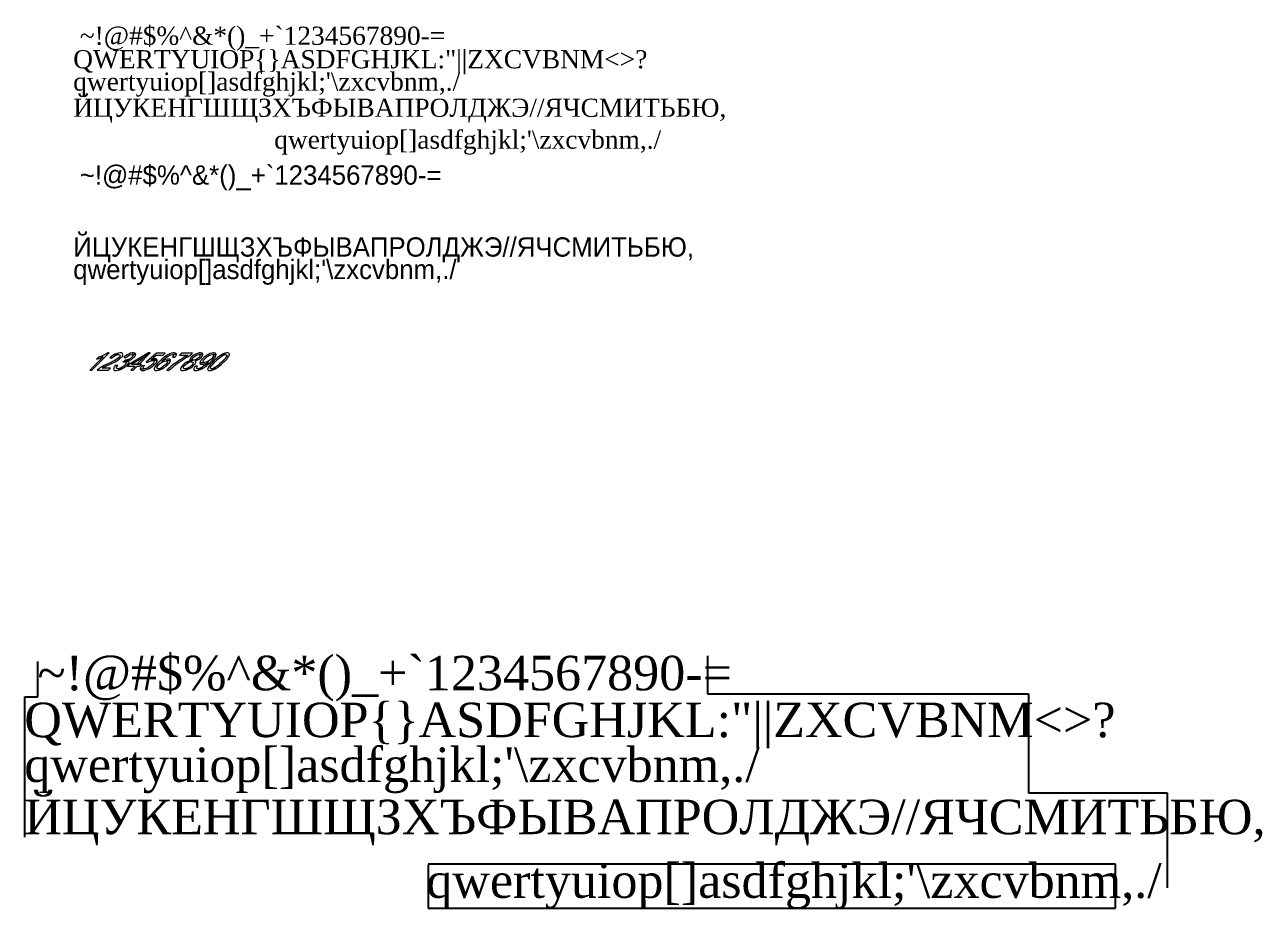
# Model space of a CAD drawing. Extents: x 325 to 23971, y -6917 to 27655.
# Drawn here: x 1147 to 23971, y 11344 to 27655 of the extents above; entities that cross this region are included whole.
import ezdxf

# ---------------------------------------------------------------- set-up
doc = ezdxf.new("R2010")
doc.units = 0
doc.styles.add('WMF-OpenGost Type B TT0', font='OpenGostTypeB-Regular.ttf')
doc.styles.add('WMF-Times New Roman0', font='times.ttf')
doc.styles.add('стиль1', font='times.ttf')

msp = doc.modelspace()

# ---------------------------------------------------------------- linework, layer by layer
at = {"color": 1}
for p, q in [((13741, 16020), (13741, 15318)), ((1386, 15260), (1386, 15911)), ((13741, 15318), (19662, 15318)), ((19662, 15318), (19662, 13489)), ((1147, 12674), (1147, 15260)), ((1147, 15260), (1386, 15260)), ((19662, 13489), (22219, 13489)), ((22219, 13489), (22219, 11737)), ((21265, 12175), (8586, 12175)), ((8586, 12160), (8586, 11365)), ((21265, 11365), (21265, 12175)), ((8586, 11365), (21265, 11365))]:
    msp.add_line(p, q, dxfattribs=at)
at = {"color": 7, "lineweight": 0}
for points in [[(2705, 21604, 0), (2680, 21604, 0), (2674, 21600, 0), (2642, 21581, 0), (2603, 21562, 0), (2577, 21550, 0), (2543, 21537, 0), (2596, 21534, 0), (2347, 21285, 0), (2386, 21285, 0)], [(2543, 21537, 0), (2508, 21524, 0), (2471, 21486, 0), (2496, 21494, 0), (2532, 21507, 0), (2563, 21519, 0), (2596, 21534, 0)], [(2911, 21604, 0), (2906, 21604, 0), (2877, 21601, 0), (2846, 21594, 0), (2815, 21581, 0), (2811, 21579, 0), (2878, 21572, 0), (2898, 21568, 0), (2905, 21556, 0), (2901, 21540, 0), (2882, 21517, 0), (2881, 21515, 0), (2854, 21493, 0), (2817, 21470, 0), (2795, 21457, 0), (2763, 21442, 0), (2725, 21423, 0), (2680, 21403, 0), (2647, 21387, 0), (2611, 21370, 0), (2581, 21355, 0), (2545, 21334, 0), (2513, 21312, 0), (2509, 21310, 0), (2481, 21285, 0), (2691, 21285, 0), (2729, 21322, 0), (2573, 21322, 0), (2575, 21324, 0), (2611, 21344, 0), (2619, 21348, 0), (2650, 21363, 0), (2696, 21384, 0), (2709, 21390, 0), (2750, 21409, 0), (2785, 21426, 0), (2812, 21440, 0), (2845, 21459, 0), (2876, 21479, 0), (2894, 21492, 0), (2922, 21516, 0), (2941, 21538, 0), (2954, 21560, 0), (2958, 21579, 0), (2958, 21582, 0), (2951, 21595, 0), (2935, 21602, 0)], [(2811, 21579, 0), (2778, 21561, 0), (2747, 21539, 0), (2716, 21512, 0), (2751, 21508, 0), (2755, 21511, 0), (2784, 21536, 0), (2816, 21555, 0), (2816, 21556, 0), (2849, 21568, 0), (2878, 21572, 0)], [(2999, 21470, 0), (2961, 21435, 0), (2965, 21436, 0), (2993, 21440, 0), (3069, 21448, 0), (3054, 21457, 0), (3081, 21467, 0), (3005, 21470, 0)], [(3152, 21604, 0), (3130, 21603, 0), (3100, 21596, 0), (3067, 21583, 0), (3039, 21568, 0), (3007, 21547, 0), (2974, 21522, 0), (3006, 21515, 0), (3037, 21539, 0), (3068, 21558, 0), (3092, 21567, 0), (3121, 21572, 0), (3195, 21579, 0), (3189, 21593, 0), (3174, 21601, 0)], [(3195, 21579, 0), (3121, 21572, 0), (3136, 21570, 0), (3144, 21558, 0), (3141, 21546, 0), (3123, 21522, 0), (3095, 21500, 0), (3063, 21482, 0), (3034, 21473, 0), (3005, 21470, 0), (3081, 21467, 0), (3114, 21484, 0), (3134, 21498, 0), (3162, 21522, 0), (3179, 21540, 0), (3192, 21562, 0)], [(3462, 21603, 0), (3430, 21603, 0), (3079, 21397, 0), (3044, 21361, 0), (3181, 21361, 0), (3105, 21285, 0), (3144, 21285, 0), (3220, 21361, 0), (3264, 21361, 0), (3299, 21397, 0), (3256, 21397, 0), (3118, 21397, 0), (3361, 21540, 0)], [(3462, 21603, 0), (3361, 21540, 0), (3217, 21397, 0), (3118, 21397, 0), (3256, 21397, 0)], [(3591, 21467, 0), (3505, 21461, 0), (3511, 21461, 0), (3529, 21455, 0), (3535, 21442, 0), (3534, 21436, 0), (3524, 21415, 0), (3501, 21389, 0), (3487, 21376, 0), (3457, 21352, 0), (3425, 21333, 0), (3417, 21329, 0), (3384, 21316, 0), (3356, 21312, 0), (3277, 21304, 0), (3278, 21302, 0), (3285, 21290, 0), (3300, 21282, 0), (3324, 21280, 0), (3350, 21282, 0), (3380, 21289, 0), (3412, 21301, 0), (3446, 21318, 0), (3455, 21323, 0), (3488, 21345, 0), (3518, 21367, 0), (3546, 21393, 0), (3555, 21402, 0), (3575, 21426, 0), (3587, 21448, 0)], [(3737, 21599, 0), (3578, 21599, 0), (3384, 21435, 0), (3416, 21431, 0), (3428, 21437, 0), (3462, 21453, 0), (3476, 21457, 0), (3505, 21461, 0), (3591, 21467, 0), (3591, 21471, 0), (3470, 21476, 0), (3572, 21561, 0), (3699, 21561, 0)], [(3550, 21496, 0), (3534, 21495, 0), (3505, 21488, 0), (3470, 21476, 0), (3591, 21471, 0), (3585, 21484, 0), (3572, 21493, 0)], [(3906, 21604, 0), (3885, 21603, 0), (3855, 21596, 0), (3823, 21585, 0), (3789, 21568, 0), (3770, 21557, 0), (3742, 21538, 0), (3714, 21517, 0), (3683, 21492, 0), (3653, 21464, 0), (3621, 21434, 0), (3619, 21432, 0), (3590, 21401, 0), (3567, 21374, 0), (3550, 21351, 0), (3539, 21331, 0), (3534, 21316, 0), (3534, 21303, 0), (3541, 21290, 0), (3555, 21282, 0), (3577, 21280, 0), (3582, 21280, 0), (3611, 21283, 0), (3642, 21293, 0), (3648, 21296, 0), (3682, 21311, 0), (3609, 21312, 0), (3600, 21312, 0), (3586, 21321, 0), (3584, 21329, 0), (3591, 21349, 0), (3599, 21364, 0), (3620, 21388, 0), (3627, 21394, 0), (3657, 21418, 0), (3689, 21438, 0), (3690, 21439, 0), (3675, 21449, 0), (3706, 21479, 0), (3734, 21503, 0), (3760, 21522, 0), (3795, 21545, 0), (3828, 21562, 0), (3842, 21567, 0), (3871, 21572, 0), (3946, 21583, 0), (3942, 21593, 0), (3929, 21601, 0)], [(3833, 21463, 0), (3753, 21457, 0), (3753, 21457, 0), (3772, 21452, 0), (3778, 21438, 0), (3777, 21433, 0), (3766, 21412, 0), (3744, 21386, 0), (3732, 21375, 0), (3702, 21351, 0), (3671, 21331, 0), (3637, 21317, 0), (3609, 21312, 0), (3682, 21311, 0), (3717, 21333, 0), (3728, 21340, 0), (3758, 21363, 0), (3786, 21388, 0), (3794, 21397, 0), (3815, 21422, 0), (3828, 21444, 0)], [(3795, 21491, 0), (3774, 21489, 0), (3741, 21481, 0), (3711, 21469, 0), (3675, 21449, 0), (3690, 21439, 0), (3724, 21452, 0), (3753, 21457, 0), (3833, 21463, 0), (3833, 21464, 0), (3828, 21479, 0), (3816, 21488, 0)], [(4244, 21599, 0), (4038, 21599, 0), (4000, 21561, 0), (4156, 21561, 0), (4155, 21561, 0), (4123, 21543, 0), (4089, 21523, 0), (4054, 21502, 0), (4017, 21478, 0), (4003, 21469, 0), (3969, 21446, 0), (3936, 21423, 0), (3904, 21399, 0), (3874, 21376, 0), (3850, 21357, 0), (3818, 21330, 0), (3791, 21307, 0), (3768, 21285, 0), (3808, 21285, 0), (3824, 21300, 0), (3853, 21325, 0), (3882, 21349, 0), (3911, 21373, 0), (3935, 21391, 0), (3967, 21414, 0), (3999, 21437, 0), (4033, 21460, 0), (4067, 21483, 0), (4075, 21488, 0), (4113, 21511, 0), (4149, 21533, 0), (4182, 21552, 0), (4213, 21569, 0)], [(3946, 21583, 0), (3871, 21572, 0), (3887, 21569, 0), (3893, 21556, 0), (3891, 21547, 0), (3875, 21522, 0), (3917, 21525, 0), (3931, 21543, 0), (3943, 21566, 0)], [(4434, 21580, 0), (4360, 21572, 0), (4374, 21570, 0), (4382, 21558, 0), (4379, 21545, 0), (4361, 21521, 0), (4344, 21507, 0), (4312, 21486, 0), (4289, 21478, 0), (4260, 21472, 0), (4190, 21470, 0), (4201, 21457, 0), (4194, 21456, 0), (4161, 21445, 0), (4227, 21441, 0), (4230, 21441, 0), (4249, 21435, 0), (4256, 21422, 0), (4256, 21420, 0), (4248, 21400, 0), (4228, 21376, 0), (4226, 21374, 0), (4197, 21349, 0), (4164, 21330, 0), (4161, 21328, 0), (4129, 21316, 0), (4100, 21312, 0), (4176, 21310, 0), (4210, 21329, 0), (4240, 21351, 0), (4268, 21376, 0), (4273, 21381, 0), (4293, 21405, 0), (4304, 21427, 0), (4305, 21431, 0), (4303, 21446, 0), (4290, 21457, 0), (4317, 21467, 0), (4351, 21483, 0), (4372, 21496, 0), (4400, 21521, 0), (4416, 21539, 0), (4430, 21561, 0)], [(4391, 21604, 0), (4364, 21602, 0), (4333, 21594, 0), (4301, 21581, 0), (4277, 21568, 0), (4246, 21547, 0), (4218, 21522, 0), (4202, 21504, 0), (4190, 21483, 0), (4190, 21470, 0), (4260, 21472, 0), (4245, 21475, 0), (4237, 21486, 0), (4240, 21500, 0), (4259, 21523, 0), (4275, 21538, 0), (4308, 21558, 0), (4330, 21567, 0), (4360, 21572, 0), (4434, 21580, 0), (4429, 21594, 0), (4414, 21601, 0)], [(4678, 21572, 0), (4607, 21572, 0), (4607, 21572, 0), (4625, 21567, 0), (4630, 21552, 0), (4629, 21546, 0), (4618, 21525, 0), (4595, 21499, 0), (4586, 21490, 0), (4556, 21465, 0), (4525, 21446, 0), (4523, 21445, 0), (4535, 21435, 0), (4527, 21427, 0), (4503, 21404, 0), (4474, 21379, 0), (4453, 21363, 0), (4422, 21342, 0), (4412, 21337, 0), (4378, 21320, 0), (4367, 21316, 0), (4338, 21312, 0), (4411, 21310, 0), (4445, 21330, 0), (4480, 21354, 0), (4504, 21372, 0), (4531, 21395, 0), (4560, 21421, 0), (4590, 21451, 0), (4610, 21471, 0), (4634, 21498, 0), (4653, 21521, 0), (4666, 21540, 0), (4672, 21552, 0)], [(4634, 21604, 0), (4628, 21604, 0), (4599, 21600, 0), (4568, 21590, 0), (4534, 21575, 0), (4518, 21566, 0), (4486, 21546, 0), (4456, 21523, 0), (4427, 21497, 0), (4418, 21487, 0), (4397, 21462, 0), (4384, 21440, 0), (4379, 21422, 0), (4461, 21427, 0), (4459, 21427, 0), (4441, 21432, 0), (4435, 21446, 0), (4436, 21450, 0), (4445, 21471, 0), (4466, 21495, 0), (4478, 21508, 0), (4508, 21531, 0), (4541, 21551, 0), (4545, 21553, 0), (4579, 21567, 0), (4607, 21572, 0), (4678, 21572, 0), (4674, 21588, 0), (4671, 21593, 0), (4657, 21601, 0)], [(4790, 21576, 0), (4756, 21557, 0), (4721, 21533, 0), (4704, 21519, 0), (4677, 21496, 0), (4649, 21471, 0), (4619, 21442, 0), (4604, 21426, 0), (4576, 21397, 0), (4555, 21371, 0), (4538, 21348, 0), (4527, 21329, 0), (4522, 21312, 0), (4520, 21306, 0), (4525, 21291, 0), (4538, 21282, 0), (4561, 21280, 0), (4575, 21280, 0), (4605, 21287, 0), (4637, 21299, 0), (4657, 21308, 0), (4593, 21312, 0), (4587, 21312, 0), (4573, 21320, 0), (4574, 21338, 0), (4575, 21342, 0), (4585, 21358, 0), (4602, 21380, 0), (4627, 21408, 0), (4659, 21442, 0), (4676, 21458, 0), (4708, 21488, 0), (4737, 21513, 0), (4763, 21534, 0), (4787, 21549, 0), (4791, 21551, 0), (4824, 21567, 0), (4852, 21572, 0)], [(4885, 21604, 0), (4871, 21604, 0), (4841, 21598, 0), (4809, 21586, 0), (4790, 21576, 0), (4852, 21572, 0), (4859, 21571, 0), (4872, 21564, 0), (4872, 21546, 0), (4871, 21542, 0), (4861, 21526, 0), (4844, 21503, 0), (4819, 21475, 0), (4786, 21442, 0), (4775, 21431, 0), (4741, 21399, 0), (4712, 21373, 0), (4686, 21353, 0), (4664, 21338, 0), (4654, 21332, 0), (4620, 21317, 0), (4593, 21312, 0), (4657, 21308, 0), (4690, 21327, 0), (4725, 21351, 0), (4741, 21365, 0), (4768, 21387, 0), (4796, 21413, 0), (4826, 21442, 0), (4827, 21443, 0), (4855, 21472, 0), (4878, 21496, 0), (4894, 21517, 0), (4895, 21519, 0), (4912, 21543, 0), (4922, 21565, 0), (4925, 21579, 0), (4920, 21594, 0), (4908, 21601, 0)], [(2862, 21374, 0), (2817, 21369, 0), (2817, 21369, 0), (2797, 21344, 0), (2787, 21322, 0), (2784, 21305, 0), (2784, 21303, 0), (2791, 21290, 0), (2806, 21282, 0), (2828, 21279, 0), (2841, 21280, 0), (2870, 21284, 0), (2901, 21294, 0), (2935, 21308, 0), (2861, 21312, 0), (2845, 21315, 0), (2837, 21327, 0), (2837, 21329, 0), (2843, 21348, 0)], [(3069, 21448, 0), (2993, 21440, 0), (2993, 21440, 0), (3013, 21435, 0), (3020, 21423, 0), (3020, 21422, 0), (3013, 21403, 0), (2993, 21378, 0), (2989, 21375, 0), (2960, 21350, 0), (2927, 21331, 0), (2923, 21329, 0), (2890, 21316, 0), (2861, 21312, 0), (2935, 21308, 0), (2943, 21313, 0), (2977, 21332, 0), (3008, 21355, 0), (3035, 21379, 0), (3041, 21385, 0), (3062, 21409, 0), (3071, 21431, 0), (3072, 21433, 0)], [(3355, 21372, 0), (3311, 21368, 0), (3311, 21368, 0), (3291, 21344, 0), (3279, 21322, 0), (3277, 21304, 0), (3356, 21312, 0), (3340, 21315, 0), (3331, 21327, 0), (3331, 21328, 0), (3336, 21346, 0)], [(4161, 21445, 0), (4128, 21429, 0), (4120, 21424, 0), (4089, 21403, 0), (4060, 21377, 0), (4055, 21373, 0), (4035, 21348, 0), (4023, 21327, 0), (4019, 21308, 0), (4020, 21301, 0), (4028, 21289, 0), (4043, 21282, 0), (4067, 21280, 0), (4078, 21280, 0), (4107, 21284, 0), (4138, 21293, 0), (4171, 21307, 0), (4176, 21310, 0), (4100, 21312, 0), (4090, 21312, 0), (4075, 21320, 0), (4072, 21326, 0), (4075, 21345, 0), (4080, 21353, 0), (4100, 21377, 0), (4101, 21378, 0), (4130, 21403, 0), (4163, 21422, 0), (4166, 21424, 0), (4198, 21436, 0), (4227, 21441, 0)], [(4336, 21362, 0), (4295, 21358, 0), (4280, 21340, 0), (4268, 21318, 0), (4265, 21300, 0), (4268, 21291, 0), (4282, 21282, 0), (4305, 21280, 0), (4323, 21281, 0), (4353, 21287, 0), (4385, 21299, 0), (4411, 21310, 0), (4338, 21312, 0), (4326, 21313, 0), (4315, 21323, 0), (4318, 21337, 0)], [(4523, 21445, 0), (4490, 21432, 0), (4461, 21427, 0), (4379, 21422, 0), (4379, 21420, 0), (4383, 21405, 0), (4396, 21396, 0), (4417, 21393, 0), (4441, 21395, 0), (4473, 21405, 0), (4500, 21416, 0), (4535, 21435, 0)]]:
    msp.add_polyline3d(points, close=True, dxfattribs=at)

# ---------------------------------------------------------------- texts
for s, height, style, p in [('~!@#$%^ &*()_+`1234567890-=', 334.6, 'WMF-Times New Roman0', (2163, 27285)), ('QWERTYUIOP{}ASDFGHJKL:"||ZXCVBNM<>?', 334.6, 'WMF-Times New Roman0', (2041, 26852)), ("qwertyuiop[]asdfghjkl;'\\zxcvbnm,./", 334.6, 'WMF-Times New Roman0', (2041, 26440)), ('ЙЦУКЕНГШЩЗХЪФЫВАПРОЛДЖЭ//ЯЧСМИТЬБЮ,', 334.6, 'WMF-Times New Roman0', (2041, 25957)), ("qwertyuiop[]asdfghjkl;'\\zxcvbnm,./", 334.6, 'WMF-Times New Roman0', (5748, 25370)), ('~!@#$%^ &*()_+`1234567890-=', 355.7, 'WMF-OpenGost Type B TT0', (2163, 24706)), ('ЙЦУКЕНГШЩЗХЪФЫВАПРОЛДЖЭ//ЯЧСМИТЬБЮ,', 355.7, 'WMF-OpenGost Type B TT0', (2041, 23379)), ("qwertyuiop[]asdfghjkl;'\\zxcvbnm,./", 355.7, 'WMF-OpenGost Type B TT0', (2041, 22965))]:
    msp.add_text(s, height=height, dxfattribs=dict(at, style=style)).set_placement(p)
at = {"style": 'стиль1'}
for s, p in [('~!@#$%%%^ &*()_+`1234567890-=', (1382, 15382)), ('QWERTYUIOP{}ASDFGHJKL:"||ZXCVBNM<>?', (1139, 14518)), ("qwertyuiop[]asdfghjkl;'\\zxcvbnm,./", (1139, 13692)), ('ЙЦУКЕНГШЩЗХЪФЫВАПРОЛДЖЭ//ЯЧСМИТЬБЮ,', (1139, 12728)), ("qwertyuiop[]asdfghjkl;'\\zxcvbnm,./", (8553, 11554))]:
    msp.add_text(s, height=635.92, dxfattribs=at).set_placement(p)

doc.saveas('drawing.dxf')
